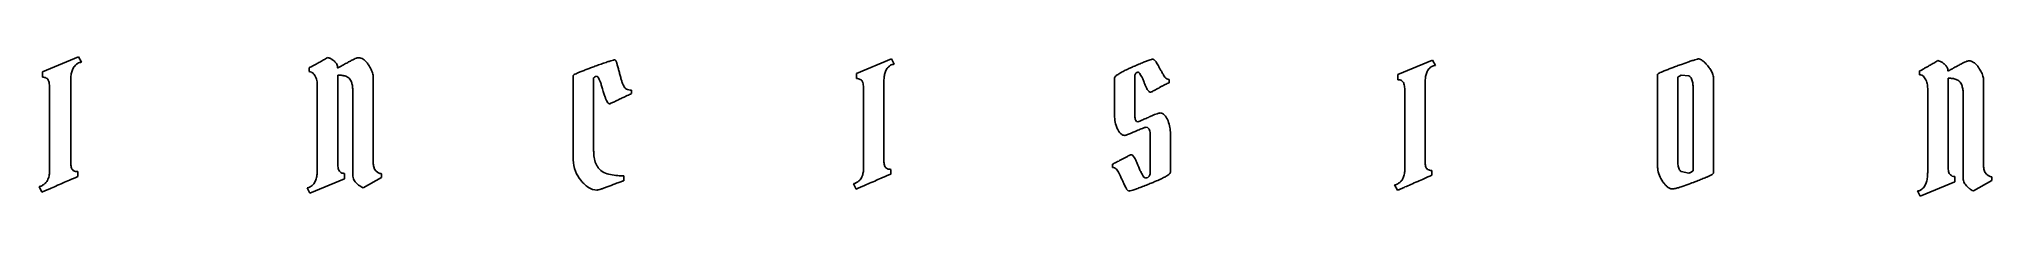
# Model space of a CAD drawing. Extents: x 4.7 to 83.9, y -0.2 to 5.5.
import ezdxf

# ---------------------------------------------------------------- set-up
doc = ezdxf.new("R2010")
doc.units = 0

msp = doc.modelspace()

# ---------------------------------------------------------------- linework, layer by layer
for p, q in [((4.87091, 4.911775), (6.33666, 5.526675)), ((4.87091, 4.690125), (4.87091, 4.911775)), ((6.33666, 5.526675), (6.45106, 5.297875)), ((15.682975, 4.92074), (15.682975, 5.07199)), ((16.84485, 4.776365), (16.84485, 1.24949)), ((26.39802, 1.332045), (26.39802, 4.76267)), ((37.88961, 4.84737), (39.298985, 5.43862)), ((37.88961, 4.634245), (37.88961, 4.84737)), ((39.298985, 5.43862), (39.408985, 5.21862)), ((59.839175, 4.80018), (61.24855, 5.39143)), ((59.839175, 4.587055), (59.839175, 4.80018)), ((61.24855, 5.39143), (61.35855, 5.17143)), ((70.36568, 1.147025), (70.36568, 4.804525)), ((71.324539, 4.772668), (71.64116, 4.749619)), ((71.334947, 5.213321), (71.64116, 5.322109)), ((80.987995, 4.7949), (80.987995, 4.94615)), ((5.16406, 0.929225), (5.16406, 4.196775)), ((6.02206, 4.568575), (6.02206, 1.208075)), ((16.01985, 0.97449), (16.01985, 4.363865)), ((17.4636, 0.65824), (17.4636, 4.02699)), ((18.2886, 4.666365), (18.2886, 1.20824)), ((27.22302, 4.659545), (27.22302, 1.82017)), ((28.76302, 4.164545), (28.76302, 4.027045)), ((38.171485, 1.017995), (38.171485, 4.15987)), ((38.996485, 4.51737), (38.996485, 1.28612)), ((48.34511, 3.22278), (48.34511, 4.65278)), ((49.17011, 4.687155), (49.17011, 3.15403)), ((50.565735, 4.604655), (50.565735, 4.467155)), ((60.12105, 0.970805), (60.12105, 4.11268)), ((60.94605, 4.47018), (60.94605, 1.23893)), ((71.19068, 4.694525), (71.19068, 1.284525)), ((71.80943, 0.885775), (71.80943, 4.2889)), ((72.641305, 4.6464), (72.641305, 0.78265)), ((81.32487, 0.84865), (81.32487, 4.238025)), ((82.14987, 4.650525), (82.14987, 1.12365)), ((83.59362, 4.540525), (83.59362, 1.0824)), ((82.76862, 0.5324), (82.76862, 3.90115)), ((49.795735, 0.795905), (49.795735, 2.34278)), ((50.620735, 2.294655), (50.620735, 0.83028)), ((6.30806, 0.850575), (6.30806, 0.650375)), ((39.271485, 0.94237), (39.271485, 0.74987)), ((48.26261, 1.015905), (48.26261, 1.153405)), ((61.22105, 0.89518), (61.22105, 0.70268)), ((71.324539, 0.850006), (71.64116, 0.79137)), ((4.84946, 0.014025), (4.73506, 0.242825)), ((15.71735, -0.02926), (15.60735, 0.19074)), ((17.126725, 0.56199), (15.71735, -0.02926)), ((17.126725, 0.775115), (17.126725, 0.56199)), ((18.625475, 0.610115), (17.8761, 0.19074)), ((18.625475, 0.761365), (18.625475, 0.610115)), ((28.44677, 0.67892), (28.44677, 0.479545)), ((37.868985, 0.137995), (37.758985, 0.357995)), ((59.81855, 0.090805), (59.70855, 0.310805)), ((71.324539, 0.230069), (71.64116, 0.34151)), ((81.02237, -0.1551), (80.91237, 0.0649)), ((82.431745, 0.43615), (81.02237, -0.1551)), ((82.431745, 0.649275), (82.431745, 0.43615)), ((83.930495, 0.484275), (83.18112, 0.0649)), ((83.930495, 0.635525), (83.930495, 0.484275))]:
    msp.add_line(p, q)
for centre, radius, start, end in [((7.579, 4.58172), 1.556813, 172.543941, 179.416553), ((6.990769, 4.661365), 0.963226, 162.211186, 172.70121), ((6.619558, 4.783383), 0.57249, 144.972246, 162.488511), ((6.734497, 4.666359), 0.734387, 135.536382, 142.642525), ((6.54951, 4.851896), 0.472411, 121.92702, 135.880926), ((6.454267, 5.010148), 0.287743, 90.638912, 122.495902), ((15.658192, 5.175109), 0.106056, 283.514581, 296.318231), ((15.684295, 4.692814), 0.227931, 65.285456, 90.331269), ((15.24116, 6.092119), 1.113387, 294.632103, 298.087713), ((13.485032, 9.433286), 4.887943, 297.808853, 299.155121), ((15.661041, 4.651554), 0.27516, 41.692747, 64.479369), ((9.941244, 15.821173), 12.192966, 299.074204, 299.645513), ((15.529354, 4.530311), 0.45414, 29.760583, 42.064006), ((15.333026, 4.414531), 0.682055, 12.036912, 30.017705), ((4.368512, 25.618472), 23.464276, 299.638704, 300.054045), ((-3.712143, 39.598828), 39.611946, 300.043406, 300.287418), ((-13.752585, 56.794215), 59.524053, 300.285204, 300.471179), ((16.017611, 4.045954), 1.503733, 72.43794, 73.989882), ((15.792398, 3.330717), 2.253592, 71.478635, 72.465937), ((15.516545, 2.506295), 3.122944, 70.690229, 71.484498), ((16.467517, 5.230021), 0.237996, 58.712827, 69.920642), ((16.341512, 5.017903), 0.484709, 52.403055, 59.005972), ((16.106651, 4.70981), 0.872108, 48.201557, 52.526613), ((15.780363, 4.341221), 1.364374, 45.808289, 48.303377), ((16.460769, 5.034661), 0.392909, 27.916185, 46.462695), ((16.516285, 5.06732), 0.32857, -0.384627, 27.416308), ((16.845669, 3.230997), 1.545368, 87.812562, 90.030376), ((16.461918, 5.822245), 0.848457, 296.828939, 298.41321), ((15.365862, 7.859874), 3.16217, 298.312903, 299.019171), ((13.342709, 11.517352), 7.341917, 298.979446, 299.284141), ((16.868907, 3.680056), 1.095765, 79.754759, 88.130422), ((10.044138, 17.398722), 14.085142, 299.284991, 299.544037), ((4.435261, 27.299464), 25.464257, 299.538672, 299.706928), ((-0.56216, 36.066349), 35.555465, 299.700589, 299.745458), ((16.954877, 4.141126), 0.626763, 66.55231, 79.992169), ((22.606925, -4.527875), 11.185306, 118.586759, 119.620231), ((20.317088, -0.321607), 6.396148, 117.182121, 118.604362), ((18.867255, 2.509892), 3.215053, 114.862489, 117.249339), ((18.059426, 4.262296), 1.285422, 110.633094, 115.032952), ((17.732028, 5.145475), 0.343557, 100.492356, 111.43717), ((17.68459, 5.389104), 0.095392, 90.59512, 99.122923), ((17.679233, 5.123112), 0.361405, 55.524917, 89.308119), ((17.542569, 4.91134), 0.613382, 41.983646, 56.198398), ((17.235757, 4.629719), 1.029837, 33.34098, 42.212147), ((16.881562, 4.37745), 1.464479, 25.651942, 33.969895), ((17.346477, 4.597923), 0.949943, 13.188666, 25.804076), ((17.61628, 4.663389), 0.672331, 0.25359, 13.00262), ((26.42349, 4.755597), 0.026433, 119.882527, 164.475154), ((26.620127, 4.492274), 0.354898, 116.135738, 126.240576), ((27.276376, 3.223539), 1.783243, 113.634146, 117.108374), ((28.476652, 0.525063), 4.7366, 112.373717, 113.849433), ((30.327165, -3.961083), 9.589421, 111.357958, 112.395056), ((32.939363, -10.617882), 16.7404, 110.791058, 111.386842), ((36.130325, -19.014556), 25.722961, 110.349656, 110.797024), ((37.384919, -22.360514), 29.296377, 109.986338, 110.37457), ((33.899294, -12.7611), 19.083724, 109.32405, 110.002388), ((31.053489, -4.631011), 10.469959, 108.253552, 109.350602), ((29.254968, 0.838987), 4.711877, 106.389939, 108.318119), ((28.366448, 3.881977), 1.541843, 102.493712, 106.621563), ((28.102074, 5.097284), 0.29816, 92.460876, 103.415499), ((28.086553, 5.366284), 0.029012, 38.178809, 84.630459), ((28.018573, 5.302484), 0.122161, 28.105081, 41.994824), ((27.823526, 5.193831), 0.345411, 22.007257, 28.762137), ((27.441969, 5.036548), 0.758115, 18.358584, 22.222082), ((26.832008, 4.831981), 1.40146, 15.96976, 18.441996), ((26.272856, 4.668477), 1.984026, 15.413423, 16.066605), ((9.064104, -0.072594), 19.833919, 14.92183, 15.404098), ((0.565724, -2.341273), 28.629904, 14.614913, 14.929507), ((-9.070325, -4.855059), 38.588451, 14.358686, 14.616501), ((39.927937, 4.606591), 0.926178, 162.211186, 172.70121), ((39.571004, 4.723911), 0.550473, 144.972246, 162.488511), ((39.681521, 4.611392), 0.70614, 135.536382, 142.642525), ((39.503651, 4.789796), 0.454239, 121.92702, 135.880926), ((39.41207, 4.941965), 0.276677, 90.638912, 122.495902), ((48.753172, 4.360169), 0.517891, 124.483962, 136.351879), ((49.339449, 3.536027), 1.529248, 119.530048, 125.107794), ((50.22067, 2.005014), 3.295737, 116.775299, 119.741113), ((51.432876, -0.387068), 5.977433, 114.742853, 116.819582), ((52.729132, -3.17488), 9.051861, 113.864436, 114.808823), ((58.641858, -16.504845), 23.634325, 113.446617, 113.899012), ((49.605551, 4.696791), 0.435259, 169.671997, 178.667393), ((49.39457, 4.736749), 0.220539, 154.365613, 170.058016), ((49.289669, 4.79089), 0.102597, 87.659684, 156.281926), ((55.358099, -8.920742), 15.369838, 112.6741, 113.465428), ((49.293766, 4.845005), 0.0484, 79.101629, 89.886909), ((49.278125, 4.798651), 0.097097, 42.186114, 75.208409), ((49.103835, 4.622359), 0.344894, 32.435026, 44.443583), ((48.662075, 4.332438), 0.873274, 26.846474, 32.944066), ((52.67966, -2.497704), 8.410716, 111.423328, 112.705319), ((50.989604, 1.823365), 3.770899, 109.240552, 111.49949), ((50.157014, 4.226607), 1.22754, 104.661413, 109.514351), ((49.910674, 5.185774), 0.237303, 92.854018, 105.73719), ((49.894058, 5.341369), 0.081554, 52.56525, 86.623278), ((49.795674, 5.198099), 0.255272, 41.722716, 54.578278), ((49.532087, 4.956215), 0.613014, 35.398629, 42.200474), ((49.043175, 4.604199), 1.215462, 31.463884, 35.574779), ((48.268731, 4.12748), 2.124864, 28.696598, 31.528506), ((52.369234, 6.268218), 2.501576, 206.60862, 207.570346), ((53.797898, 7.01377), 4.11307, 207.565455, 208.34208), ((55.665033, 8.019088), 6.233651, 208.327507, 208.817887), ((57.827517, 9.20827), 8.701544, 208.814835, 209.207424), ((19.323859, -12.31186), 35.40795, 29.096324, 29.19982), ((28.311261, -7.311837), 25.123323, 28.92861, 29.0994), ((36.064132, -3.027547), 16.265436, 28.710312, 28.930394), ((39.985291, -0.878053), 11.793771, 28.611778, 28.702634), ((50.736581, 4.980817), 0.450302, 207.964957, 219.623382), ((61.877502, 4.559401), 0.926178, 162.211186, 172.70121), ((61.520569, 4.676721), 0.550473, 144.972246, 162.488511), ((61.631086, 4.564202), 0.70614, 135.536382, 142.642525), ((61.453216, 4.742606), 0.454239, 121.92702, 135.880926), ((61.361635, 4.894769), 0.276677, 90.638912, 122.495902), ((70.391156, 4.79749), 0.026428, 120.036738, 164.563726), ((70.587258, 4.536042), 0.353072, 116.237021, 126.361684), ((71.241434, 3.276834), 1.772006, 113.72657, 117.210374), ((72.437744, 0.599021), 4.704881, 112.462147, 113.942327), ((74.28201, -3.852458), 9.523277, 111.443159, 112.483534), ((76.885286, -10.457546), 16.622864, 110.874409, 111.472125), ((80.06526, -18.788759), 25.540344, 110.431549, 110.880392), ((81.27191, -21.991634), 28.962956, 110.065378, 110.456584), ((71.531581, 4.267604), 0.546332, 117.143497, 128.607922), ((71.461384, 4.410527), 0.387134, 110.700599, 117.548602), ((74.991472, -4.478782), 10.357704, 108.319869, 108.872349), ((73.207073, 0.927283), 4.664764, 106.443634, 108.384768), ((72.325286, 3.936834), 1.528709, 102.524646, 106.676047), ((72.062777, 5.14052), 0.29678, 92.457098, 103.445032), ((72.043708, 5.2806), 0.156552, 62.018977, 87.677294), ((71.932234, 5.051865), 0.410949, 52.160755, 63.256142), ((71.649815, 4.680357), 0.877602, 46.073303, 52.478302), ((71.112745, 4.118246), 1.655043, 41.867629, 46.182149), ((70.418568, 3.487407), 2.593024, 40.028302, 42.010815), ((71.275385, 4.19617), 1.481106, 32.912695, 40.351455), ((71.754122, 4.502999), 0.912494, 21.784462, 33.072524), ((72.095513, 4.63612), 0.54609, 2.379421, 22.107653), ((80.963212, 5.04927), 0.106056, 283.514581, 296.318231), ((80.989315, 4.566974), 0.227931, 65.285456, 90.331269), ((80.54618, 5.966279), 1.113387, 294.632103, 298.087713), ((78.790052, 9.307452), 4.887943, 297.808853, 299.155121), ((80.966061, 4.525713), 0.275159, 41.692747, 64.479369), ((75.246264, 15.695333), 12.192966, 299.074204, 299.645513), ((69.673532, 25.492632), 23.464276, 299.638704, 300.054045), ((61.592878, 39.472988), 39.611946, 300.043406, 300.287418), ((51.552435, 56.668375), 59.524052, 300.285204, 300.471179), ((81.322631, 3.920114), 1.503733, 72.43794, 73.989882), ((81.097417, 3.204877), 2.253592, 71.478635, 72.465937), ((80.821565, 2.380455), 3.122944, 70.690229, 71.484498), ((81.772537, 5.104181), 0.237996, 58.712827, 69.920642), ((81.646532, 4.892063), 0.48471, 52.403055, 59.005972), ((81.411671, 4.583975), 0.872107, 48.201557, 52.526613), ((81.085383, 4.215382), 1.364374, 45.808289, 48.303377), ((81.765788, 4.908821), 0.392909, 27.916185, 46.462695), ((81.821305, 4.94148), 0.32857, -0.384627, 27.416308), ((81.766938, 5.696405), 0.848458, 296.828939, 298.41321), ((80.670881, 7.734034), 3.16217, 298.312903, 299.019171), ((78.647728, 11.391512), 7.341917, 298.979446, 299.284141), ((75.349158, 17.272882), 14.085143, 299.284991, 299.544037), ((69.74028, 27.173624), 25.464258, 299.538672, 299.706928), ((64.742859, 35.940509), 35.555465, 299.700589, 299.745458), ((87.911945, -4.653715), 11.185306, 118.586759, 119.620231), ((85.622108, -0.447447), 6.396148, 117.182121, 118.604362), ((84.172275, 2.384052), 3.215052, 114.862489, 117.249339), ((83.364446, 4.136456), 1.285422, 110.633094, 115.032952), ((83.037047, 5.019635), 0.343557, 100.492356, 111.43717), ((82.98961, 5.263263), 0.095392, 90.59512, 99.122923), ((82.984253, 4.997273), 0.361405, 55.524917, 89.308119), ((82.847589, 4.7855), 0.613382, 41.983646, 56.198398), ((82.540777, 4.503878), 1.029837, 33.34098, 42.212147), ((82.186582, 4.25161), 1.46448, 25.651942, 33.969895), ((82.651498, 4.472083), 0.949943, 13.188666, 25.804076), ((4.871631, 4.191797), 0.498328, 85.658277, 90.082624), ((4.886805, 4.350978), 0.33847, 72.074057, 86.180394), ((4.935953, 4.489826), 0.191279, 26.685267, 73.280041), ((4.78, 4.415538), 0.364001, 16.594694, 26.108825), ((4.49026, 4.329947), 0.666122, 8.355091, 16.532288), ((3.961452, 4.24864), 1.201134, 3.389956, 8.526958), ((3.201555, 4.20118), 1.96251, -0.128642, 3.461275), ((8.02571, 4.568723), 2.00365, 179.175076, 180.00424), ((15.120682, 4.369211), 0.899184, -0.340615, 12.039435), ((17.068892, 4.395264), 0.34826, 39.81116, 67.123881), ((17.027258, 4.375734), 0.39292, 22.939594, 38.111171), ((16.720979, 4.246011), 0.725538, 11.526252, 22.94658), ((16.109192, 4.115875), 1.350998, 4.569745, 11.749545), ((15.150086, 4.034723), 2.313525, -0.191562, 4.68067), ((27.440919, 4.485283), 0.279015, 139.743469, 141.349341), ((27.392772, 4.528392), 0.214418, 126.801589, 140.220903), ((27.347474, 4.591686), 0.136609, 90.294917, 127.490778), ((27.345631, 4.685874), 0.042432, 57.753524, 88.461464), ((27.286528, 4.602004), 0.145002, 31.485983, 55.683639), ((26.932114, 4.363315), 0.572193, 24.353765, 33.333073), ((26.093204, 3.972193), 1.497782, 20.186795, 24.750659), ((24.570425, 3.40555), 3.122559, 17.490656, 20.303325), ((22.160363, 2.640539), 5.651118, 15.681518, 17.54435), ((33.298815, 5.773273), 5.919496, 195.7349, 196.783696), ((31.36798, 5.185675), 3.901238, 196.709992, 199.019386), ((31.373661, 5.492993), 3.158392, 194.268763, 197.03584), ((30.227379, 5.139783), 1.958924, 196.980617, 200.931565), ((29.439542, 4.836535), 1.114745, 200.840208, 206.623319), ((29.066834, 4.652796), 0.699221, 206.84971, 210.434347), ((28.67958, 4.427484), 0.251201, 210.865927, 252.125257), ((36.170744, -12.00947), 17.664999, 115.11064, 115.410998), ((28.740057, 4.59283), 0.427185, 251.212212, 265.445141), ((32.385452, -3.922199), 8.735699, 114.498517, 115.139708), ((28.76181, 4.798612), 0.634067, 264.962419, 270.109088), ((37.890303, 4.155085), 0.479166, 85.658277, 90.082624), ((37.904894, 4.308144), 0.325452, 72.074057, 86.180394), ((37.952151, 4.441646), 0.183925, 26.685267, 73.280041), ((37.802199, 4.370217), 0.349998, 16.594694, 26.108825), ((37.523601, 4.287921), 0.640503, 8.355091, 16.532288), ((37.015132, 4.209744), 1.15494, 3.389956, 8.526958), ((36.284462, 4.164105), 1.887028, -0.128642, 3.461275), ((40.923074, 4.517513), 1.926589, 179.175076, 180.00424), ((40.493547, 4.530009), 1.496935, 172.543941, 179.416553), ((48.448807, 4.640493), 0.104423, 132.373702, 173.241076), ((49.808357, 4.687397), 0.638247, 178.247677, 180.021766), ((47.844995, 3.913536), 1.791471, 23.241132, 26.998606), ((46.524346, 3.342372), 3.230337, 20.767626, 23.306533), ((53.073047, 5.833162), 3.776053, 200.872698, 201.205305), ((52.165514, 5.47481), 2.800358, 201.086136, 203.929905), ((51.013006, 4.961044), 1.538526, 203.850709, 208.127321), ((50.319032, 4.587918), 0.750607, 207.982409, 214.677895), ((49.948888, 4.327846), 0.298259, 214.049264, 227.849518), ((49.808704, 4.166888), 0.084948, 225.092624, 265.887688), ((49.802505, 4.096191), 0.014036, 270.425075, 277.237409), ((49.777656, 4.206312), 0.126868, 282.111528, 295.152118), ((49.428351, 5.029975), 1.02146, 293.250748, 296.415862), ((48.382989, 7.161858), 3.395837, 296.20962, 297.583357), ((46.274382, 11.211486), 7.961541, 297.538769, 298.334113), ((42.777487, 17.708086), 15.339489, 298.313872, 298.803055), ((38.365976, 25.743064), 24.505855, 298.790121, 299.062731), ((55.048878, -4.892519), 10.380673, 117.191294, 117.409843), ((53.946943, -2.740479), 7.962916, 116.431947, 117.214648), ((50.597536, 4.863633), 0.268477, 219.284506, 239.939129), ((52.653639, -0.135899), 5.054918, 115.347385, 116.446496), ((50.564464, 4.811142), 0.206492, 240.586454, 270.35286), ((51.730943, 1.815572), 2.896306, 113.72251, 115.378395), ((59.839868, 4.107895), 0.479166, 85.658277, 90.082624), ((59.854459, 4.260949), 0.325451, 72.074057, 86.180394), ((59.901715, 4.394456), 0.183925, 26.685267, 73.280041), ((59.751764, 4.323028), 0.349998, 16.594694, 26.108825), ((59.473166, 4.240731), 0.640503, 8.355091, 16.532288), ((58.964697, 4.162548), 1.15494, 3.389956, 8.526958), ((58.234027, 4.116915), 1.887028, -0.128642, 3.461275), ((62.872639, 4.470323), 1.926589, 179.175076, 180.00424), ((62.443111, 4.482819), 1.496935, 172.543941, 179.416553), ((71.480618, 4.50307), 0.294212, 24.215947, 56.929599), ((71.236742, 4.383692), 0.565664, 8.594012, 25.111069), ((70.716684, 4.297557), 1.092778, -0.453816, 8.985125), ((72.202817, 4.646378), 0.438487, 0.002792, 1.622262), ((80.834374, 4.404477), 0.45414, 29.760583, 42.064006), ((80.638047, 4.288691), 0.682055, 12.036912, 30.017705), ((80.425702, 4.243371), 0.899184, -0.340615, 12.039435), ((82.150689, 3.105163), 1.545368, 87.812562, 90.030376), ((82.173927, 3.554215), 1.095765, 79.754759, 88.130422), ((82.259897, 4.015286), 0.626764, 66.55231, 79.992169), ((82.373912, 4.269424), 0.34826, 39.81116, 67.123881), ((82.332277, 4.249894), 0.39292, 22.939594, 38.111171), ((82.025999, 4.120171), 0.725538, 11.526252, 22.94658), ((81.414212, 3.990035), 1.350998, 4.569745, 11.749545), ((80.455106, 3.908883), 2.313526, -0.191562, 4.68067), ((82.9213, 4.537549), 0.672331, 0.25359, 13.00262), ((29.709179, 4.611915), 2.146012, 198.9699, 202.273115), ((28.645568, 4.171876), 0.994983, 202.038627, 208.254322), ((28.070735, 3.858426), 0.340279, 207.582905, 220.722282), ((27.870508, 3.678713), 0.071505, 216.251295, 263.484606), ((27.862307, 3.620166), 0.012496, 270.398244, 276.547066), ((27.841781, 3.721795), 0.116138, 280.895624, 292.448147), ((27.554598, 4.489062), 0.935335, 290.759934, 293.563643), ((26.696868, 6.48043), 3.103562, 293.381309, 294.599769), ((24.968306, 10.268), 7.266925, 294.560317, 295.266371), ((22.103125, 16.348816), 13.988948, 295.248439, 295.682957), ((18.489647, 23.873107), 22.335929, 295.671485, 295.913722), ((59.170892, -59.874314), 70.769352, 115.85689, 115.907093), ((51.162931, -43.337849), 52.395948, 115.679012, 115.863128), ((41.896497, -24.059843), 31.006509, 115.412636, 115.683592), ((50.546501, 3.222153), 2.201391, 179.983745, 182.012313), ((50.918368, 0.81851), 2.530715, 109.515579, 111.853758), ((50.421498, 2.227808), 1.036392, 105.566995, 109.652003), ((50.224916, 2.947593), 0.290284, 96.113879, 106.315611), ((50.201651, 3.140649), 0.095882, 90.174213, 94.579044), ((50.198175, 3.016975), 0.219582, 50.279271, 89.169132), ((50.082698, 2.866869), 0.408892, 36.421966, 51.274258), ((50.087125, 3.198052), 1.741465, 181.750442, 191.062036), ((49.564658, 3.093272), 1.208608, 190.939354, 204.952136), ((49.405999, 3.027184), 1.036904, 205.339796, 206.380044), ((49.165325, 2.90224), 0.765793, 206.006064, 214.928635), ((48.892497, 2.709063), 0.431513, 214.640614, 229.486927), ((48.767295, 2.555949), 0.23381, 228.437916, 269.311413), ((47.029131, 7.141195), 5.129278, 291.507322, 292.592955), ((45.330983, 11.234217), 9.560589, 292.56514, 293.226454), ((43.239493, 16.11852), 14.873848, 293.210199, 293.585329), ((50.09273, 3.149949), 0.92263, 179.746641, 185.340241), ((49.661826, 3.108105), 0.489704, 185.157558, 193.988507), ((49.410064, 3.043458), 0.229785, 193.521889, 209.538471), ((54.242468, -9.080209), 12.622357, 113.07117, 113.592004), ((49.293403, 2.972376), 0.093346, 206.881209, 270.280413), ((49.288701, 2.932616), 0.053834, 275.501729, 289.350157), ((52.445982, -4.859751), 8.035456, 112.374997, 113.078904), ((49.143352, 3.39636), 0.539792, 287.596227, 291.453426), ((48.496514, 5.076626), 2.340256, 291.146752, 292.662265), ((51.083554, -1.542436), 4.449269, 111.159358, 112.412836), ((47.168159, 8.28185), 5.809826, 292.571819, 293.217026), ((45.063474, 13.192173), 11.152207, 293.20942, 293.67928), ((50.230691, 0.664235), 2.083521, 109.343097, 111.191444), ((49.793777, 1.91818), 0.755645, 105.497165, 109.576936), ((41.99712, 20.194185), 18.796201, 293.667296, 293.94364), ((49.6325, 2.513445), 0.13898, 93.563437, 106.99545), ((49.628727, 2.516046), 0.136196, 43.067623, 92.048069), ((38.175967, 28.802433), 28.214433, 293.941145, 294.151912), ((53.352525, -5.030668), 8.866649, 113.207437, 114.184215), ((49.574701, 2.472899), 0.2052, 17.93108, 41.568037), ((49.359277, 2.397736), 0.433334, 6.650386, 18.61709), ((48.96392, 2.347719), 0.831831, -0.340117, 6.918602), ((51.862046, -1.5488), 5.079178, 111.793506, 113.232199), ((49.820529, 2.669007), 0.737336, 27.633022, 36.698358), ((49.536124, 2.512488), 1.061918, 25.63086, 27.997609), ((49.435628, 2.47363), 1.16936, 12.016534, 25.217353), ((48.851979, 2.344831), 1.767046, 3.43512, 12.161275), ((48.213803, 2.297366), 2.406932, -0.064516, 3.65279), ((31.232982, 1.814906), 4.009968, 179.924836, 182.345806), ((29.835504, 1.755605), 2.611229, 182.300696, 185.735305), ((48.755591, 2.44558), 0.123745, 274.119998, 287.773469), ((48.57743, 3.074329), 0.777188, 286.131843, 290.06836), ((48.055683, 4.531445), 2.324888, 289.823584, 291.54947), ((3.821367, 0.92389), 1.342704, -6.922605, 0.227677), ((6.937392, 1.204467), 0.915343, 179.773983, 185.713599), ((6.573622, 1.166929), 0.549637, 185.595675, 194.250863), ((6.341566, 1.106485), 0.309848, 193.980885, 208.197045), ((6.248346, 1.058722), 0.205134, 208.741383, 217.868077), ((6.236417, 1.053074), 0.192269, 218.722623, 249.968836), ((6.282199, 1.169514), 0.317361, 249.40345, 263.291983), ((6.306118, 1.348187), 0.497618, 262.959822, 270.22335), ((14.303696, 0.947078), 1.715643, 351.674006, 358.423653), ((13.683533, 0.973572), 2.336317, -1.807452, 0.022485), ((18.574056, 1.244694), 1.729211, 179.841023, 183.916917), ((17.856388, 1.193879), 1.00975, 183.822236, 189.814297), ((17.390989, 1.111638), 0.537147, 189.632264, 198.982163), ((17.135036, 1.022269), 0.266046, 198.71196, 213.662376), ((17.09747, 1.000895), 0.222953, 214.441033, 261.15831), ((18.919763, 1.200303), 0.631213, 179.279773, 194.741391), ((18.661549, 1.127302), 0.362956, 193.968615, 253.13156), ((27.62815, 1.332199), 1.23013, 180.00713, 202.4451), ((27.912648, 1.455811), 1.540286, 202.654516, 218.511003), ((28.806531, 1.650589), 1.576916, 185.675022, 190.473746), ((28.406939, 1.581481), 1.171428, 190.702748, 191.092458), ((28.107052, 1.527372), 0.866745, 191.396429, 207.273741), ((28.32313, 1.633698), 1.107535, 207.040412, 214.341099), ((27.888514, 1.354386), 0.591289, 215.750604, 245.188718), ((28.136883, 1.855947), 1.150875, 244.443364, 258.26384), ((37.339236, 0.953788), 0.828487, 341.136806, 353.30892), ((36.880432, 1.012863), 1.291065, -6.922605, 0.227677), ((39.876611, 1.282649), 0.880137, 179.773983, 185.713599), ((39.526833, 1.246558), 0.528501, 185.595675, 194.250863), ((39.303704, 1.18844), 0.297935, 193.980885, 208.197045), ((39.21407, 1.142509), 0.197246, 208.741383, 217.868077), ((39.202597, 1.137081), 0.184872, 218.722623, 249.968836), ((39.24662, 1.249044), 0.305156, 249.40345, 263.291983), ((39.269621, 1.420848), 0.478478, 262.959822, 270.22335), ((47.31188, 3.315642), 2.362019, 293.734968, 295.750645), ((48.265541, 0.797445), 0.218477, 42.17471, 90.76849), ((46.605367, 4.785825), 3.993159, 295.716546, 297.083259), ((45.622148, 6.712513), 6.156222, 297.066624, 298.053998), ((48.17175, 0.707256), 0.348563, 28.117868, 42.810423), ((44.973374, -1.04401), 3.994985, 27.073617, 28.651866), ((44.787963, 8.286135), 7.937264, 298.025782, 298.303525), ((60.745289, -20.992356), 25.407519, 118.414963, 118.681084), ((56.223783, -12.627846), 15.899152, 117.949966, 118.427601), ((52.640087, -5.867598), 8.247761, 117.192925, 117.969762), ((50.479533, -1.656479), 3.514737, 115.894005, 117.236589), ((49.408766, 0.557805), 1.055158, 112.998968, 116.096383), ((49.051233, 1.411064), 0.130097, 102.053009, 114.879318), ((49.025839, 1.524286), 0.014119, 90.430382, 97.217512), ((49.018282, 1.456532), 0.082214, 43.58273, 84.797172), ((48.846446, 1.266204), 0.338454, 33.739196, 46.86941), ((48.359487, 0.928554), 0.930991, 28.053122, 34.374293), ((47.4342, 0.427971), 1.982998, 24.572285, 28.244288), ((45.97401, -0.24486), 3.590741, 22.264742, 24.647181), ((44.643357, -0.798242), 5.031862, 21.721541, 22.35531), ((53.534783, 2.737581), 4.536813, 201.64668, 203.686752), ((51.701342, 1.93017), 2.53347, 203.622746, 206.766469), ((49.534375, 0.795014), 0.26136, -8.711831, 0.194849), ((50.521982, 0.843315), 0.099611, 309.774142, 352.479984), ((59.288801, 0.906598), 0.828487, 341.136806, 353.30892), ((58.829996, 0.965673), 1.291065, -6.922605, 0.227677), ((61.826177, 1.235459), 0.880137, 179.773983, 185.713599), ((61.476398, 1.199369), 0.528501, 185.595675, 194.250863), ((61.253269, 1.14125), 0.297935, 193.980885, 208.197045), ((61.163635, 1.095319), 0.197246, 208.741383, 217.868077), ((61.152162, 1.089891), 0.184872, 218.722623, 249.968836), ((61.196184, 1.201849), 0.305156, 249.40345, 263.291983), ((61.219185, 1.373652), 0.478478, 262.959822, 270.22335), ((71.810546, 1.144764), 1.444872, 179.910362, 186.498676), ((71.486453, 1.09527), 1.117325, 185.857822, 215.97594), ((72.283425, 1.275868), 1.092778, 179.546184, 188.985125), ((71.763368, 1.189727), 0.565664, 188.594012, 205.111069), ((71.519492, 1.070355), 0.294212, 204.215947, 228.499225), ((71.538016, 1.124414), 0.348651, 287.207805, 293.595918), ((71.47025, 1.286186), 0.524034, 293.305965, 305.576688), ((71.370161, 1.433971), 0.702482, 305.203351, 308.705047), ((78.988552, 0.847731), 2.336318, -1.807452, 0.022485), ((83.879075, 1.118854), 1.729211, 179.841023, 183.916917), ((83.161408, 1.068039), 1.00975, 183.822236, 189.814297), ((82.696009, 0.985803), 0.537147, 189.632264, 198.982163), ((82.440055, 0.896434), 0.266046, 198.71196, 213.662376), ((84.224784, 1.074464), 0.631213, 179.279773, 194.741391), ((83.966569, 1.001462), 0.362956, 193.968615, 253.13156), ((4.733069, 0.411493), 0.168679, 270.676805, 285.579762), ((4.702945, 0.524348), 0.285477, 285.320567, 294.384386), ((4.630813, 0.685449), 0.461989, 294.283012, 300.685233), ((4.845192, 0.030332), 0.016858, 284.663519, 293.650339), ((3.817555, 2.540544), 2.729271, 292.271948, 293.554522), ((4.561887, 0.806322), 0.601117, 300.455567, 301.333928), ((4.540915, 0.84557), 0.645551, 301.112551, 311.606117), ((-9.421445, 33.320001), 36.235149, 293.29487, 293.506923), ((4.604182, 0.772106), 0.548614, 311.760113, 318.317647), ((4.608406, 0.753406), 0.533143, 319.516623, 341.459069), ((-43.029789, 110.687423), 120.587021, 293.488153, 293.560292), ((4.298525, 0.862449), 0.86163, 341.136806, 353.30892), ((-108.217098, 260.181229), 283.675287, 293.559998, 293.614378), ((-229.351331, 537.302172), 586.114573, 293.612608, 293.643527), ((-382.24923, 886.58565), 967.397557, 293.642637, 293.659496), ((-572.433928, 1320.673057), 1441.319594, 293.659479, 293.674249), ((15.604275, 0.443498), 0.25278, 270.697028, 301.074086), ((15.522743, 0.586459), 0.417323, 300.531171, 314.333743), ((15.350715, 0.767255), 0.666875, 314.05031, 321.896613), ((15.403316, 0.699463), 0.584017, 323.946321, 341.660911), ((14.984024, 0.844316), 1.027609, 341.350183, 351.85048), ((17.12491, 1.125217), 0.350108, 259.848701, 270.297079), ((17.735014, 0.661083), 0.271431, 180.600497, 201.997576), ((17.882051, 0.719026), 0.429467, 201.817031, 214.852947), ((18.10265, 0.869996), 0.696773, 214.673971, 223.139974), ((18.291388, 1.035958), 0.948013, 222.659179, 231.023864), ((18.155912, 0.864187), 0.729262, 230.810059, 247.437606), ((18.736817, 1.314126), 0.563866, 251.321029, 258.611451), ((27.959102, 1.470513), 1.585881, 217.881658, 224.235199), ((27.577864, 1.089368), 1.046865, 223.844936, 237.816206), ((27.367334, 0.74299), 0.641603, 237.252195, 269.391457), ((27.360421, 0.228409), 0.12699, 270.045385, 272.2587), ((27.341891, 0.447937), 0.347215, 273.88666, 283.964171), ((27.135278, 1.343804), 1.266562, 283.254763, 287.415176), ((26.595409, 3.09513), 3.099206, 287.248106, 289.466982), ((25.576105, 5.994455), 6.172485, 289.418619, 290.851455), ((23.950316, 10.277437), 10.753655, 290.823769, 291.766407), ((28.344618, 2.801529), 2.118968, 257.964965, 266.203971), ((40.563655, -31.378529), 34.093004, 111.532013, 111.735919), ((36.408531, -20.844813), 22.769389, 111.267495, 111.534395), ((33.070752, -12.262019), 13.560426, 110.826262, 111.278928), ((28.439845, 4.026852), 3.347944, 265.9661, 270.118482), ((30.776317, -6.227721), 7.104636, 110.214148, 110.833391), ((29.324543, -2.272512), 2.891405, 108.854584, 110.299076), ((28.614146, -0.181929), 0.683435, 105.518039, 109.134139), ((28.452649, 0.406774), 0.073007, 94.620167, 107.003274), ((37.757071, 0.520179), 0.162195, 270.676805, 285.579762), ((37.728102, 0.628688), 0.2745, 285.320567, 294.384386), ((37.658747, 0.783596), 0.444224, 294.283012, 300.685233), ((37.864882, 0.153676), 0.016209, 284.663519, 293.650339), ((36.876768, 2.567339), 2.624298, 292.271948, 293.554522), ((37.592472, 0.899816), 0.578001, 300.455567, 301.333928), ((37.572304, 0.937558), 0.620724, 301.112551, 311.606117), ((24.146963, 32.162971), 34.841488, 293.29487, 293.506923), ((37.633139, 0.866921), 0.527516, 311.760113, 318.317647), ((37.637198, 0.848936), 0.512638, 319.516623, 341.459069), ((-8.168754, 106.554723), 115.949058, 293.488153, 293.560292), ((-70.848855, 250.298763), 272.764695, 293.559998, 293.614378), ((-187.324082, 516.761218), 563.571706, 293.612608, 293.643527), ((-334.341293, 852.610709), 930.189958, 293.642637, 293.659496), ((-517.2112, 1270.002448), 1385.884225, 293.659479, 293.674249), ((43.387614, -1.855892), 5.776502, 25.851184, 27.085352), ((41.131596, -2.948424), 8.283138, 24.682971, 25.847683), ((60.632357, 6.019546), 13.180882, 204.705242, 205.165623), ((57.103695, 4.360956), 9.281855, 205.161644, 205.743327), ((54.127695, 2.923734), 5.976993, 205.724374, 206.660712), ((51.9266, 1.818075), 3.513796, 206.653165, 207.839256), ((49.481993, 0.527571), 0.749474, 207.875249, 209.314937), ((49.279439, 0.411702), 0.516131, 209.108871, 214.217194), ((49.080966, 0.275803), 0.275589, 214.056884, 222.024105), ((48.973639, 0.17792), 0.130339, 221.645223, 235.547057), ((48.931465, 0.114174), 0.053928, 234.176602, 267.893729), ((48.916565, 0.334026), 0.274054, 272.702419, 284.646431), ((48.647582, 1.463869), 1.435417, 283.630787, 288.092369), ((47.739263, 4.306956), 4.420059, 287.839446, 289.912887), ((45.896306, 9.429899), 9.86441, 289.842851, 291.019109), ((42.976268, 17.054422), 18.028956, 290.990445, 291.716437), ((50.527196, 1.334657), 1.216941, 206.628907, 211.804133), ((49.896423, 0.939686), 0.47273, 211.41158, 221.225372), ((49.638891, 0.708257), 0.126593, 219.259695, 245.851819), ((49.603774, 0.636179), 0.04653, 249.000881, 269.333882), ((49.60219, 0.766458), 0.176803, 270.337976, 301.099427), ((39.396847, 26.064181), 27.723702, 291.699177, 292.114215), ((49.565142, 0.832381), 0.2524, 300.570956, 311.947312), ((49.61369, 0.779531), 0.180642, 311.699065, 352.331961), ((45.978003, 9.88476), 10.25701, 292.079531, 293.017062), ((47.420301, 6.510829), 6.587746, 292.945337, 295.045684), ((48.746318, 3.68082), 3.462481, 294.991508, 298.088548), ((49.655177, 1.988827), 1.541859, 297.89669, 303.444317), ((50.223987, 1.136965), 0.517589, 302.874582, 314.335809), ((59.706636, 0.472989), 0.162195, 270.676805, 285.579762), ((59.677668, 0.581499), 0.2745, 285.320567, 294.384386), ((59.608313, 0.736406), 0.444224, 294.283012, 300.685233), ((59.814447, 0.106486), 0.016209, 284.663519, 293.650339), ((58.826333, 2.52015), 2.624298, 292.271948, 293.554522), ((59.542037, 0.852626), 0.578001, 300.455567, 301.333928), ((59.521869, 0.890367), 0.620724, 301.112551, 311.606117), ((46.096528, 32.115781), 34.841488, 293.29487, 293.506923), ((59.582704, 0.819725), 0.527516, 311.760113, 318.317647), ((59.586763, 0.801746), 0.512638, 319.516623, 341.459069), ((13.780811, 106.507533), 115.949058, 293.488153, 293.560292), ((-48.89929, 250.251573), 272.764695, 293.559998, 293.614378), ((-165.374517, 516.714022), 563.571706, 293.612608, 293.643527), ((-312.391728, 852.563519), 930.189958, 293.642637, 293.659496), ((-495.261635, 1269.955258), 1385.884225, 293.659479, 293.674249), ((71.876436, 1.381545), 1.6011, 216.068242, 220.649296), ((71.393316, 0.962291), 0.961444, 220.448221, 228.470546), ((71.093445, 0.619823), 0.506258, 228.179784, 241.500485), ((70.973315, 0.391534), 0.24833, 240.7262, 268.59895), ((70.967111, 0.359617), 0.216342, 270.035575, 271.985717), ((70.938983, 0.716441), 0.574145, 273.556888, 283.452513), ((70.620346, 2.153899), 2.04644, 282.766206, 286.87982), ((69.79489, 4.921917), 4.934903, 286.71908, 288.05714), ((65.770155, 16.169384), 16.881656, 290.351238, 291.249211), ((63.366105, 22.395995), 23.55623, 291.210107, 291.408109), ((65.785847, 16.246389), 16.9477, 291.380613, 292.120843), ((68.605905, 9.318655), 9.46798, 292.098094, 293.230207), ((70.364938, 5.219511), 5.007354, 293.234632, 294.553419), ((71.535997, 2.67168), 2.2033, 294.386009, 297.431083), ((72.289756, 1.231994), 0.57827, 296.859222, 304.464809), ((72.595457, 0.798798), 0.048609, 296.303639, 340.593444), ((80.909295, 0.317658), 0.25278, 270.697028, 301.074086), ((80.827764, 0.460619), 0.417324, 300.531171, 314.333743), ((80.655734, 0.641415), 0.666875, 314.05031, 321.896613), ((80.708336, 0.573622), 0.584017, 323.946321, 341.660911), ((80.289044, 0.718476), 1.027609, 341.350183, 351.85048), ((79.608716, 0.821238), 1.715643, 351.674006, 358.423653), ((82.40249, 0.875055), 0.222954, 214.441033, 261.15831), ((82.42993, 0.999383), 0.350108, 259.848701, 270.297079), ((83.040034, 0.535243), 0.27143, 180.600497, 201.997576), ((83.187071, 0.593186), 0.429468, 201.817031, 214.852947), ((83.40767, 0.744155), 0.696773, 214.673971, 223.139974), ((83.596408, 0.910118), 0.948013, 222.659179, 231.023864), ((83.460932, 0.738347), 0.729261, 230.810059, 247.437606), ((84.041837, 1.188286), 0.563865, 251.321029, 258.611451)]:
    msp.add_arc(centre, radius, start, end)

doc.saveas('drawing.dxf')
